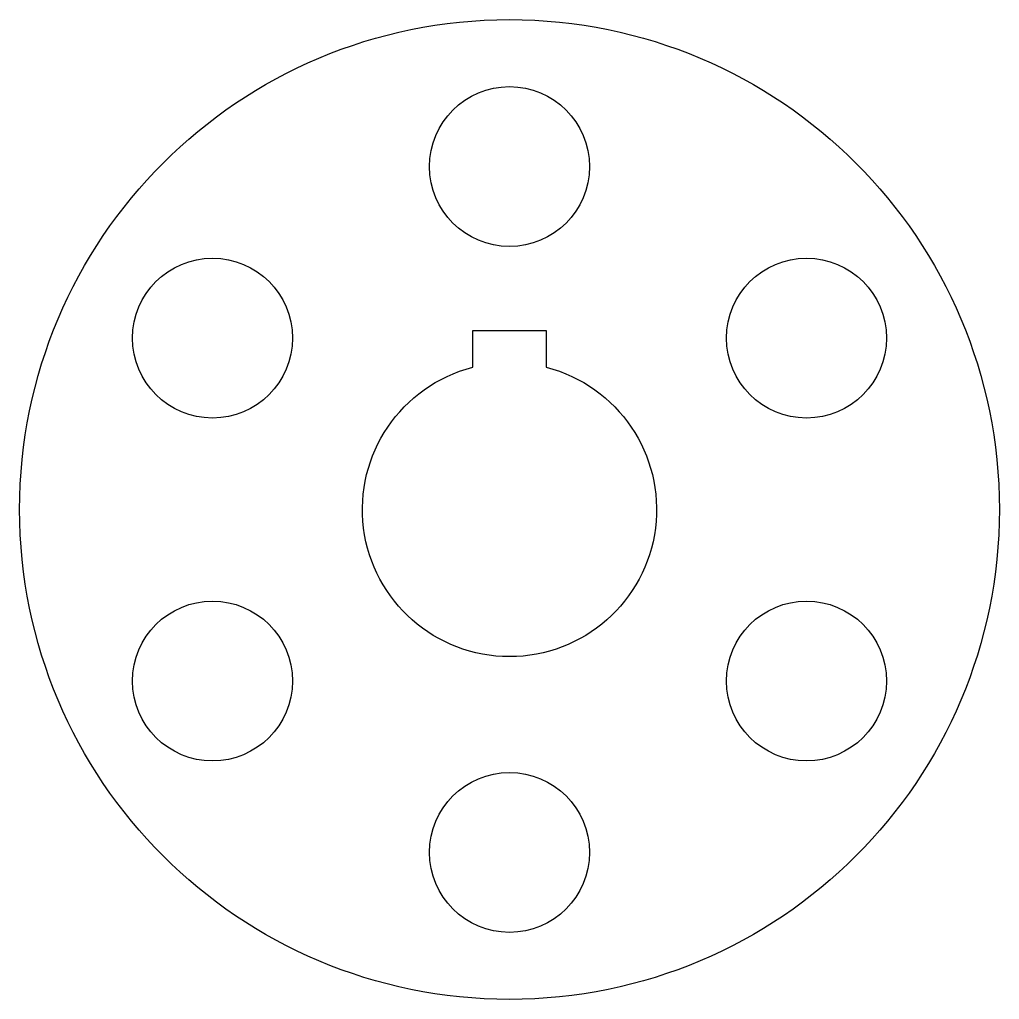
# Model space of a CAD drawing. Header units: inches. Extents: x -0.62 to 0.62, y -0.62 to 0.62.
import ezdxf

# ---------------------------------------------------------------- set-up
doc = ezdxf.new("R2010")
doc.units = ezdxf.units.IN
doc.header["$MEASUREMENT"] = 0

msp = doc.modelspace()

# ---------------------------------------------------------------- linework, layer by layer
msp.add_lwpolyline([(-0.0469, 0.1815), (-0.0469, 0.2284), (0.0469, 0.2284), (0.0469, 0.1815, -7.872983)], format="xyb", close=True)
for centre, radius in [((0, 0), 0.625), ((0, 0.4375), 0.102), ((-0.3789, 0.2187), 0.102), ((0.3789, 0.2187), 0.102), ((-0.3789, -0.2188), 0.102), ((0.3789, -0.2188), 0.102), ((0, -0.4375), 0.102)]:
    msp.add_circle(centre, radius)

doc.saveas('drawing.dxf')
